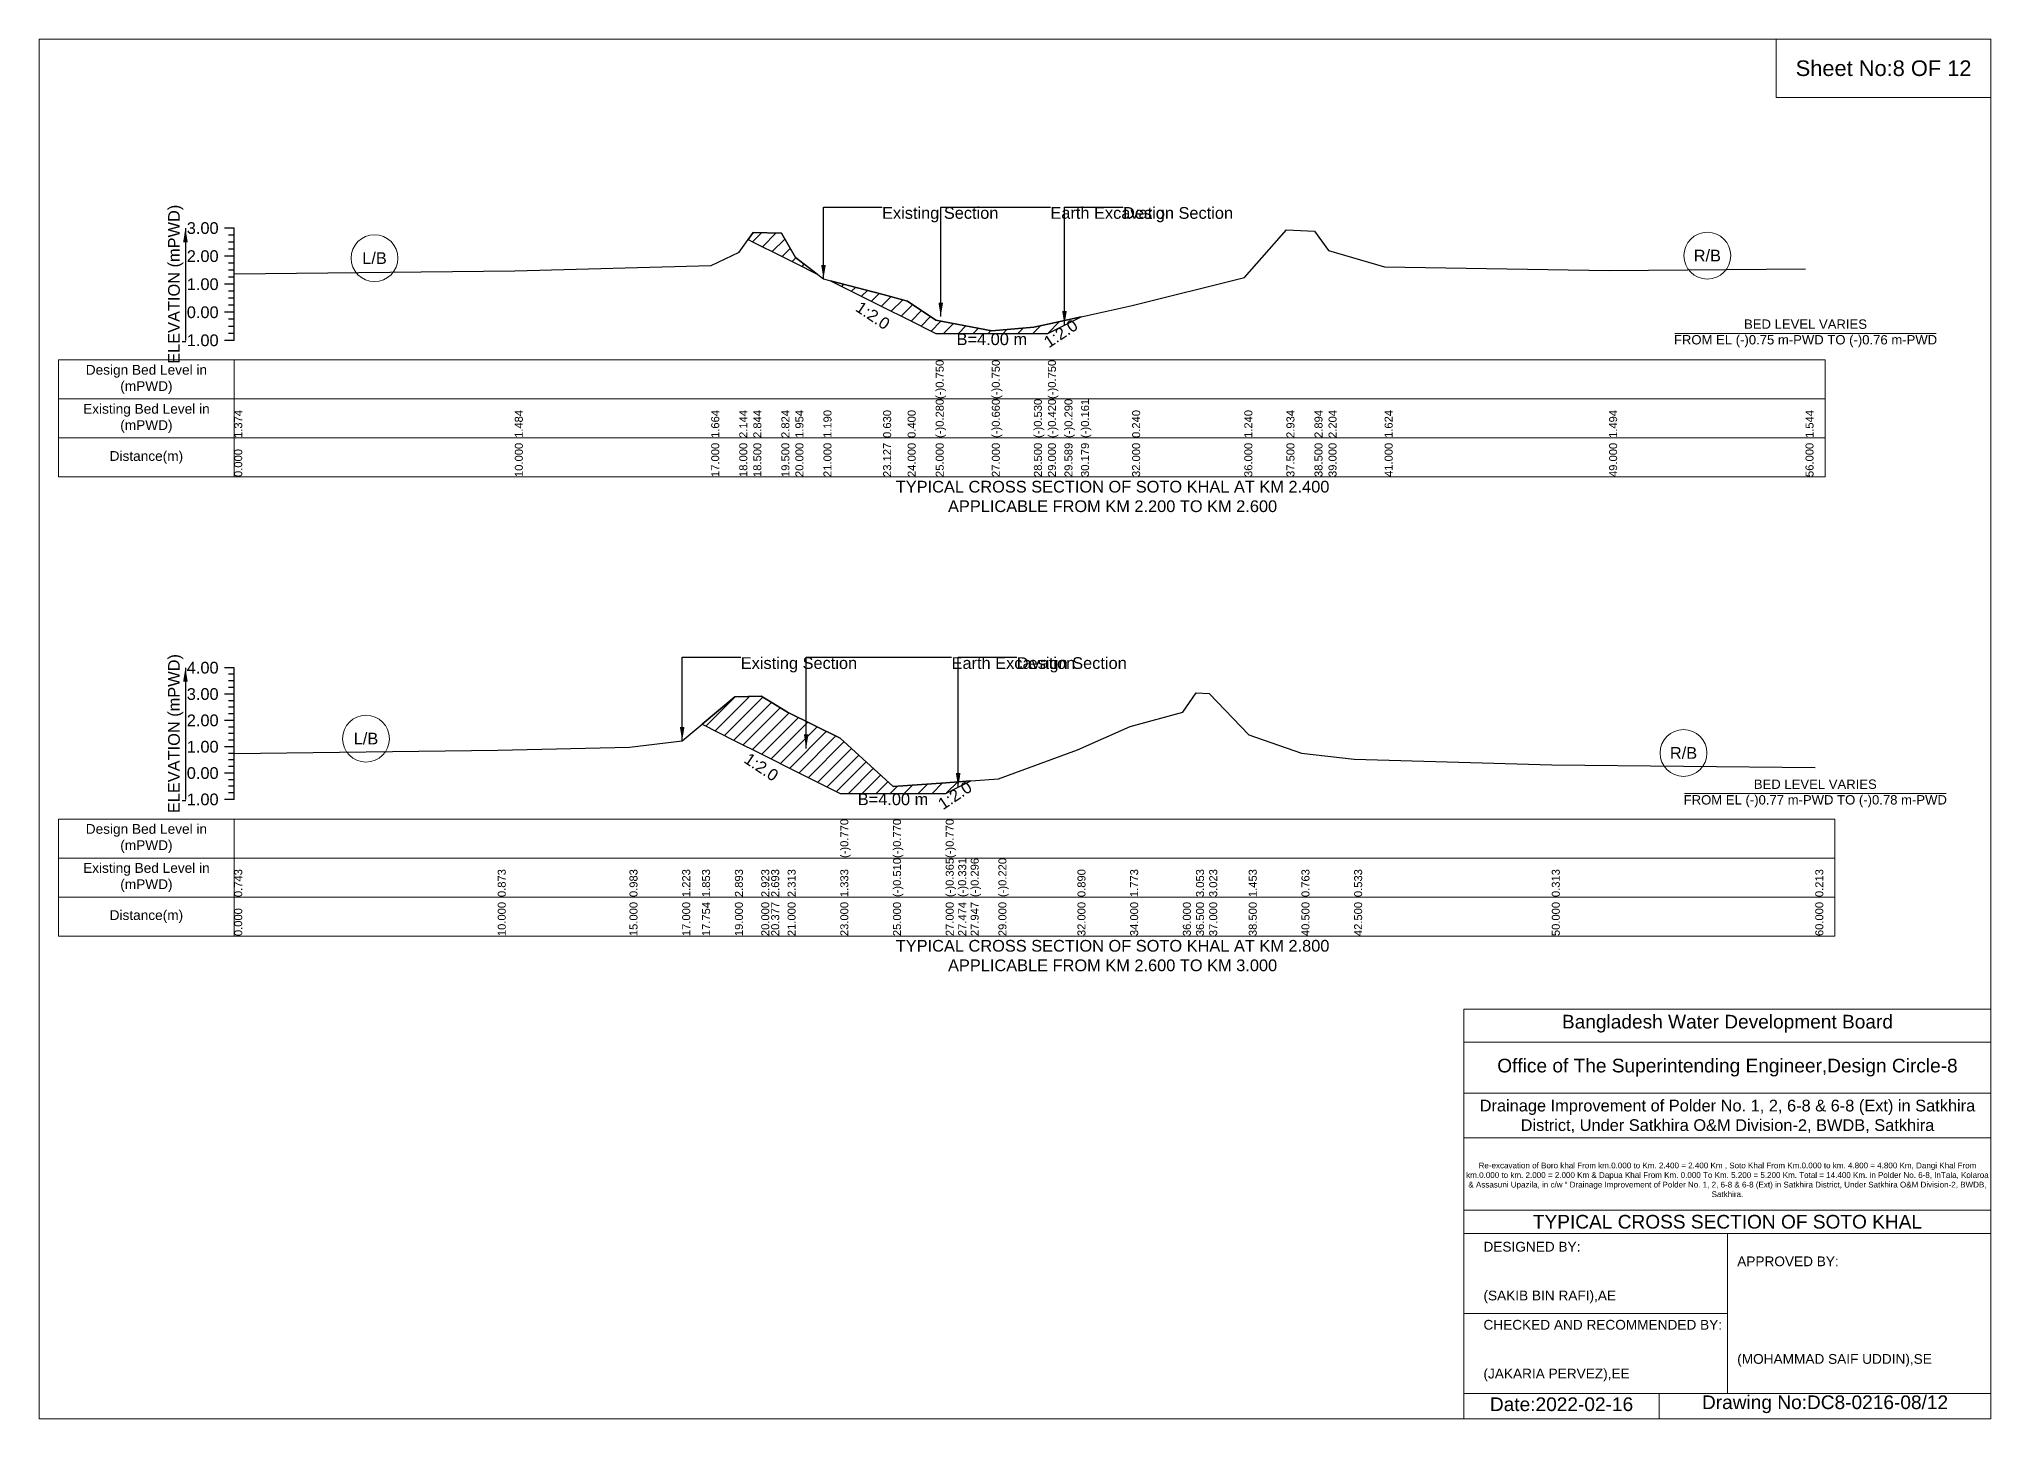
# Model space of a CAD drawing. Header units: inches. Extents: x 91000 to 538000, y -5656 to 0.
# Drawn here: x 170000 to 178000, y -5656 to 0 of the extents above; entities that cross this region are included whole.
import ezdxf

# ---------------------------------------------------------------- set-up
doc = ezdxf.new("R2010")
doc.units = ezdxf.units.IN
doc.header["$LTSCALE"] = 7
doc.header["$MEASUREMENT"] = 0
for name, color, linetype, lineweight in [('Cross section Data Border', 7, 'Continuous', 9), ('Cross Section Labels', 7, 'Continuous', 9), ('Existing_Bed_Level for Xsection', 7, 'Continuous', 25)]:
    doc.layers.add(name, color=color, linetype=linetype, lineweight=lineweight)
doc.styles.get("Standard").update_dxf_attribs({"font": 'arial.ttf'})
doc.dimstyles.get("Standard").update_dxf_attribs({"dimtxt": 45, "dimasz": 60, "dimexe": 0.18, "dimexo": 0.0625, "dimgap": 0.09, "dimtad": 0, "dimtih": 1, "dimtoh": 1, "dimdec": 4, "dimzin": 0, "dimdsep": 46, "dimtxsty": 'Standard', "dimcen": 0.09, "dimadec": 0, "dimazin": 0, "dimtfac": 1, "dimtdec": 4, "dimtofl": 0, "dimtmove": 0, "dimatfit": 3, "dimfxl": 1, "dimtolj": 1, "dimtzin": 0, "dimarcsym": 0})

msp = doc.modelspace()

# ---------------------------------------------------------------- hatches: boundary and pattern name
at = {"layer": 'Existing_Bed_Level for Xsection'}
h = msp.add_hatch(dxfattribs=at)
h.set_pattern_fill('ANSI31', color=256, scale=345, style=0)
h.paths.add_polyline_path([(172906.67895, -822.18947), (172927.5, -832.6), (173042.5, -890.1), (173100, -918.85), (173188.86364, -963.28182), (173100, -895.39), (173042.5, -795.34), (172927.5, -793.04)])
h = msp.add_hatch(dxfattribs=at)
h.set_pattern_fill('ANSI31', color=256, scale=345, style=0)
h.paths.add_polyline_path([(173244.15493, -990.92746), (173459.57746, -1098.63873), (173560, -1148.85), (173675, -1206.35), (173905, -1206.35), (174077.5, -1206.35), (174135, -1206.35), (174202.76786, -1172.46607), (174270.53571, -1138.58214), (174202.76786, -1153.49107), (174135, -1168.4), (174077.5, -1181.05), (173905, -1196), (173675, -1152.3), (173560, -1074.1), (173459.57746, -1047.6554)])
h = msp.add_hatch(dxfattribs=at)
h.set_pattern_fill('ANSI31', color=256, scale=324, style=0)
h.paths.add_polyline_path([(172717.46517, -2808.81258), (172852, -2876.08), (172960, -2930.08), (173000.73258, -2950.44629), (173068, -2984.08), (173284, -3092.08), (173500, -3092.08), (173716, -3092.08), (173767.15789, -3066.50105), (173818.31579, -3040.92211), (173767.15789, -3044.63105), (173716, -3048.34), (173500, -3064), (173284, -2864.956), (173068, -2759.116), (173000.73258, -2718.08288), (172960, -2693.236), (172852, -2696.476)])

# ---------------------------------------------------------------- linework, layer by layer
at = {"layer": 'Cross section Data Border'}
for points in [[(170080, -1315.1), (177320, -1315.1), (177320, -1795.1), (170080, -1795.1)], [(170080, -3196.92), (177360, -3196.92), (177360, -3676.92), (170080, -3676.92)]]:
    msp.add_lwpolyline(points, close=True, dxfattribs=at)
for points in [[(170800, -1315.1), (170800, -1795.1)], [(170080, -1475.1), (177320, -1475.1)], [(170080, -1635.1), (177320, -1635.1)], [(170800, -3196.92), (170800, -3676.92)], [(170080, -3356.92), (177360, -3356.92)], [(170080, -3516.92), (177360, -3516.92)]]:
    msp.add_lwpolyline(points, dxfattribs=at)
at = {"layer": 'Cross Section Labels'}
for points in [[(170000, 0), (178000, 0), (178000, -5656), (170000, -5656)], [(177120, 0), (178000, 0), (178000, -240), (177120, -240)]]:
    msp.add_lwpolyline(points, close=True, dxfattribs=at)
for points in [[(176704.19427, -1206.35), (177775.80573, -1206.35)], [(176744.19427, -3092.08), (177815.80573, -3092.08)], [(175840, -5656), (175840, -3976), (178000, -3976)], [(175840, -4112), (178000, -4112)], [(175840, -4320), (178000, -4320)], [(175840, -4504), (178000, -4504)], [(175840, -4800), (178000, -4800)], [(175840, -4896), (178000, -4896)], [(176920, -4896), (176920, -5552)], [(175840, -5224), (176920, -5224)], [(175840, -5552), (178000, -5552)], [(176640, -5552), (176640, -5656)]]:
    msp.add_lwpolyline(points, dxfattribs=at)
for centre in [(176837.5, -887.915), (171375, -898.265), (171340, -2867.656), (176740, -2926.516)]:
    msp.add_circle(centre, 96, dxfattribs=at)
at = {"layer": 'Existing_Bed_Level for Xsection'}
for points in [[(170800, -775.1), (170760, -775.1)], [(170800, -1235.1), (170800, -1120.1), (170800, -1005.1), (170800, -890.1), (170800, -775.1)], [(170800, -962.09), (171950, -949.44), (172755, -928.74), (172870, -873.54), (172927.5, -793.04), (173042.5, -795.34), (173100, -895.39), (173215, -983.25), (173244.15493, -990.92746), (173459.57746, -1047.6554), (173560, -1074.1), (173675, -1152.3), (173675, -1152.3), (173905, -1196), (173905, -1196), (174077.5, -1181.05), (174135, -1168.4), (174135, -1168.4), (174202.76786, -1153.49107), (174270.53571, -1138.58214), (174480, -1092.5), (174940, -977.5), (175112.5, -782.69), (175227.5, -787.29), (175285, -866.64), (175515, -933.34), (176435, -948.29), (177240, -942.54)], [(170800, -803.85), (170776, -803.85)], [(170800, -832.6), (170776, -832.6)], [(170800, -861.35), (170776, -861.35)], [(170800, -890.1), (170760, -890.1)], [(170800, -918.85), (170776, -918.85)], [(170800, -947.6), (170776, -947.6)], [(170800, -1005.1), (170760, -1005.1)], [(170800, -976.35), (170776, -976.35)], [(170800, -1033.85), (170776, -1033.85)], [(170800, -1062.6), (170776, -1062.6)], [(170800, -1091.35), (170776, -1091.35)], [(170800, -1120.1), (170760, -1120.1)], [(170800, -1148.85), (170776, -1148.85)], [(170800, -1177.6), (170776, -1177.6)], [(170800, -1235.1), (170760, -1235.1)], [(170800, -1206.35), (170776, -1206.35)], [(170800, -2576.92), (170760, -2576.92)], [(170800, -2603.92), (170776, -2603.92)], [(170800, -2630.92), (170776, -2630.92)], [(170800, -3116.92), (170800, -3008.92), (170800, -2900.92), (170800, -2792.92), (170800, -2684.92), (170800, -2576.92)], [(170800, -2684.92), (170760, -2684.92)], [(170800, -2657.92), (170776, -2657.92)], [(170800, -2711.92), (170776, -2711.92)], [(170800, -2928.676), (171880, -2914.636), (172420, -2902.756), (172636, -2876.836), (172717.46517, -2808.81258), (172852, -2696.476), (172960, -2693.236), (173000.73258, -2718.08288), (173068, -2759.116), (173284, -2864.956), (173284, -2864.956), (173500, -3064), (173500, -3064), (173716, -3048.34), (173716, -3048.34), (173767.15789, -3044.63105), (173818.31579, -3040.92211), (173932, -3032.68), (174256, -2912.8), (174472, -2817.436), (174688, -2759.116), (174742, -2679.196), (174796, -2682.436), (174958, -2851.996), (175174, -2926.516), (175390, -2951.356), (176200, -2975.116), (177280, -2985.916)], [(170800, -2792.92), (170760, -2792.92)], [(170800, -2738.92), (170776, -2738.92)], [(170800, -2765.92), (170776, -2765.92)], [(170800, -2819.92), (170776, -2819.92)], [(170800, -2846.92), (170776, -2846.92)], [(170800, -2873.92), (170776, -2873.92)], [(170800, -2900.92), (170760, -2900.92)], [(170800, -2927.92), (170776, -2927.92)], [(170800, -2954.92), (170776, -2954.92)], [(170800, -3008.92), (170760, -3008.92)], [(170800, -2981.92), (170776, -2981.92)], [(170800, -3035.92), (170776, -3035.92)], [(170800, -3116.92), (170760, -3116.92)], [(170800, -3062.92), (170776, -3062.92)], [(170800, -3089.92), (170776, -3089.92)]]:
    msp.add_lwpolyline(points, dxfattribs=at)
for points in [[(172906.67895, -822.18947), (172927.5, -832.6), (173042.5, -890.1), (173100, -918.85), (173188.86364, -963.28182), (173100, -895.39), (173042.5, -795.34), (172927.5, -793.04)], [(173244.15493, -990.92746), (173244.15493, -990.92746), (173459.57746, -1098.63873), (173560, -1148.85), (173675, -1206.35), (173675, -1206.35), (173905, -1206.35), (173905, -1206.35), (174077.5, -1206.35), (174135, -1206.35), (174135, -1206.35), (174202.76786, -1172.46607), (174270.53571, -1138.58214), (174270.53571, -1138.58214), (174270.53571, -1138.58214), (174202.76786, -1153.49107), (174135, -1168.4), (174135, -1168.4), (174077.5, -1181.05), (173905, -1196), (173905, -1196), (173675, -1152.3), (173675, -1152.3), (173560, -1074.1), (173459.57746, -1047.6554), (173244.15493, -990.92746)], [(172717.46517, -2808.81258), (172852, -2876.08), (172960, -2930.08), (173000.73258, -2950.44629), (173068, -2984.08), (173284, -3092.08), (173284, -3092.08), (173500, -3092.08), (173500, -3092.08), (173716, -3092.08), (173716, -3092.08), (173767.15789, -3066.50105), (173818.31579, -3040.92211), (173818.31579, -3040.92211), (173818.31579, -3040.92211), (173767.15789, -3044.63105), (173716, -3048.34), (173716, -3048.34), (173500, -3064), (173500, -3064), (173284, -2864.956), (173284, -2864.956), (173068, -2759.116), (173000.73258, -2718.08288), (172960, -2693.236), (172852, -2696.476)]]:
    msp.add_lwpolyline(points, close=True, dxfattribs=at)

# ---------------------------------------------------------------- texts
at = {"layer": 'Cross section Data Border', "char_height": 40, "width": 640, "attachment_point": 5}
for s, insert in [('Design Bed Level in (mPWD)', (170440, -1395.1)), ('Existing Bed Level in (mPWD)', (170440, -1555.1)), ('Distance(m)', (170440, -1715.1)), ('Design Bed Level in (mPWD)', (170440, -3276.92)), ('Existing Bed Level in (mPWD)', (170440, -3436.92)), ('Distance(m)', (170440, -3596.92))]:
    msp.add_mtext(s, dxfattribs=dict(at, insert=insert))
at = {"layer": 'Cross Section Labels'}
for s, insert, char_height, attachment_point in [('Sheet No:8 OF 12', (177560, -120), 64, 5), ('Existing Section', (173455, -688.85), 48, 1), ('Earth Excavation', (174145, -688.85), 48, 1), ('Design Section', (174442.76786, -688.85), 48, 1), ('L/B', (171375, -898.265), 48, 5), ('R/B', (176837.5, -887.915), 48, 5), ('BED LEVEL VARIES ^JFROM EL (-)0.75 m-PWD TO (-)0.76 m-PWD', (177240, -1206.35), 38.4, 5), ('B=4.00 m', (173905, -1206.35), 48, 2), ('TYPICAL CROSS SECTION OF SOTO KHAL AT KM 2.400^JAPPLICABLE FROM KM 2.200 TO KM 2.600', (174400, -1875.1), 48, 5), ('Existing Section', (172876, -2533.72), 48, 1), ('Earth Excavation', (173740, -2533.72), 48, 1), ('Design Section', (174007.15789, -2533.72), 48, 1), ('L/B', (171340, -2867.656), 48, 5), ('R/B', (176740, -2926.516), 48, 5), ('BED LEVEL VARIES ^JFROM EL (-)0.77 m-PWD TO (-)0.78 m-PWD', (177280, -3092.08), 38.4, 5), ('B=4.00 m', (173500, -3092.08), 48, 2), ('TYPICAL CROSS SECTION OF SOTO KHAL AT KM 2.800^JAPPLICABLE FROM KM 2.600 TO KM 3.000', (174400, -3756.92), 48, 5), ('Bangladesh Water Development Board', (176920, -4036), 56, 5), ('Office of The Superintending Engineer,Design Circle-8', (176920, -4216), 56, 5)]:
    msp.add_mtext(s, dxfattribs=dict(at, insert=insert, char_height=char_height, attachment_point=attachment_point))
at = {"layer": 'Cross Section Labels', "char_height": 48, "attachment_point": 2}
for insert, rotation in [((173430.82746, -1113.01373), 326.309932474), ((174174.01786, -1186.84107), 33.690067526), ((172973.73258, -2963.94629), 326.309932474), ((173740.15789, -3080.00105), 33.690067526)]:
    msp.add_mtext('1:2.0', dxfattribs=dict(at, insert=insert, rotation=rotation))
at = {"layer": 'Cross Section Labels'}
for s, insert, char_height, width, attachment_point in [('Drainage Improvement of Polder No. 1, 2, 6-8 & 6-8 (Ext) in Satkhira District, Under Satkhira O&M Division-2, BWDB, Satkhira', (176920, -4416), 48, 2240, 5), ('Re-excavation of Boro khal From km.0.000 to Km. 2.400 = 2.400 Km , Soto Khal From Km.0.000 to km. 4.800 = 4.800 Km, Dangi Khal From km.0.000 to km. 2.000 = 2.000 Km & Dapua Khal From Km. 0.000 To Km. 5.200 = 5.200 Km. Total = 14.400 Km. in Polder No. 6-8, InTala, Kolaroa & Assasuni Upazila, in c/w “ Drainage Improvement of Polder No. 1, 2, 6-8 & 6-8 (Ext) in Satkhira District, Under Satkhira O&M Division-2, BWDB, Satkhira.', (176920, -4676), 23.56497918, 2160, 5), ('TYPICAL CROSS SECTION OF SOTO KHAL', (176920, -4848), 56, 2240, 5), ('DESIGNED BY:^J^J^J(SAKIB BIN RAFI),AE', (175920, -5056), 40, 1120, 4), ('APPROVED BY:^J^J^J^J^J^J(MOHAMMAD SAIF UDDIN),SE', (176960, -5216), 40, 1120, 4), ('CHECKED AND RECOMMENDED BY:^J^J^J(JAKARIA PERVEZ),EE', (175920, -5376), 40, 1120, 4), ('Date:2022-02-16', (176240, -5596), 56, 1120, 5), ('Drawing No:DC8-0216-08/12', (177320, -5596), 56, 1760, 5)]:
    msp.add_mtext(s, dxfattribs=dict(at, insert=insert, char_height=char_height, width=width, attachment_point=attachment_point))
at = {"layer": 'Existing_Bed_Level for Xsection', "rotation": 90}
for s, insert, char_height, attachment_point in [('ELEVATION (mPWD)', (170560, -1005.1), 48, 5), ('(-)0.750', (173675, -1475.1), 32.8, 1), ('(-)0.750', (173905, -1475.1), 32.8, 1), ('(-)0.750', (174135, -1475.1), 32.8, 1), ('(-)0.280', (173675, -1635.1), 32.8, 1), ('(-)0.660', (173905, -1635.1), 32.8, 1), ('(-)0.530', (174077.5, -1635.1), 32.8, 1), ('(-)0.420', (174135, -1635.1), 32.8, 1), ('(-)0.290', (174202.76786, -1635.1), 32.8, 1), ('(-)0.161', (174270.53571, -1635.1), 32.8, 1), ('1.374', (170800, -1635.1), 32.8, 1), ('1.484', (171950, -1635.1), 32.8, 1), ('1.664', (172755, -1635.1), 32.8, 1), ('2.144', (172870, -1635.1), 32.8, 1), ('2.844', (172927.5, -1635.1), 32.8, 1), ('2.824', (173042.5, -1635.1), 32.8, 1), ('1.954', (173100, -1635.1), 32.8, 1), ('1.190', (173215, -1635.1), 32.8, 1), ('0.630', (173459.57746, -1635.1), 32.8, 1), ('0.400', (173560, -1635.1), 32.8, 1), ('0.240', (174480, -1635.1), 32.8, 1), ('1.240', (174940, -1635.1), 32.8, 1), ('2.934', (175112.5, -1635.1), 32.8, 1), ('2.894', (175227.5, -1635.1), 32.8, 1), ('2.204', (175285, -1635.1), 32.8, 1), ('1.624', (175515, -1635.1), 32.8, 1), ('1.494', (176435, -1635.1), 32.8, 1), ('1.544', (177240, -1635.1), 32.8, 1), ('10.000', (171950, -1795.1), 32.8, 1), ('17.000', (172755, -1795.1), 32.8, 1), ('18.000', (172870, -1795.1), 32.8, 1), ('18.500', (172927.5, -1795.1), 32.8, 1), ('19.500', (173042.5, -1795.1), 32.8, 1), ('20.000', (173100, -1795.1), 32.8, 1), ('21.000', (173215, -1795.1), 32.8, 1), ('23.127', (173459.57746, -1795.1), 32.8, 1), ('24.000', (173560, -1795.1), 32.8, 1), ('25.000', (173675, -1795.1), 32.8, 1), ('27.000', (173905, -1795.1), 32.8, 1), ('28.500', (174077.5, -1795.1), 32.8, 1), ('29.000', (174135, -1795.1), 32.8, 1), ('29.589', (174202.76786, -1795.1), 32.8, 1), ('30.179', (174270.53571, -1795.1), 32.8, 1), ('32.000', (174480, -1795.1), 32.8, 1), ('36.000', (174940, -1795.1), 32.8, 1), ('37.500', (175112.5, -1795.1), 32.8, 1), ('38.500', (175227.5, -1795.1), 32.8, 1), ('39.000', (175285, -1795.1), 32.8, 1), ('41.000', (175515, -1795.1), 32.8, 1), ('49.000', (176435, -1795.1), 32.8, 1), ('56.000', (177240, -1795.1), 32.8, 1), ('0.000', (170800, -1795.1), 32.8, 1), ('ELEVATION (mPWD)', (170560, -2846.92), 48, 5), ('(-)0.770', (173284, -3356.92), 32.8, 1), ('(-)0.770', (173500, -3356.92), 32.8, 1), ('(-)0.770', (173716, -3356.92), 32.8, 1), ('(-)0.510', (173500, -3516.92), 32.8, 1), ('(-)0.365', (173716, -3516.92), 32.8, 1), ('(-)0.331', (173767.15789, -3516.92), 32.8, 1), ('(-)0.296', (173818.31579, -3516.92), 32.8, 1), ('(-)0.220', (173932, -3516.92), 32.8, 1), ('0.743', (170800, -3516.92), 32.8, 1), ('0.873', (171880, -3516.92), 32.8, 1), ('0.983', (172420, -3516.92), 32.8, 1), ('1.223', (172636, -3516.92), 32.8, 1), ('1.853', (172717.46517, -3516.92), 32.8, 1), ('2.893', (172852, -3516.92), 32.8, 1), ('2.923', (172960, -3516.92), 32.8, 1), ('2.693', (173000.73258, -3516.92), 32.8, 1), ('2.313', (173068, -3516.92), 32.8, 1), ('1.333', (173284, -3516.92), 32.8, 1), ('0.890', (174256, -3516.92), 32.8, 1), ('1.773', (174472, -3516.92), 32.8, 1), ('3.053', (174742, -3516.92), 32.8, 1), ('3.023', (174796, -3516.92), 32.8, 1), ('1.453', (174958, -3516.92), 32.8, 1), ('0.763', (175174, -3516.92), 32.8, 1), ('0.533', (175390, -3516.92), 32.8, 1), ('0.313', (176200, -3516.92), 32.8, 1), ('0.213', (177280, -3516.92), 32.8, 1), ('0.000', (170800, -3676.92), 32.8, 1), ('10.000', (171880, -3676.92), 32.8, 1), ('15.000', (172420, -3676.92), 32.8, 1), ('17.000', (172636, -3676.92), 32.8, 1), ('17.754', (172717.46517, -3676.92), 32.8, 1), ('19.000', (172852, -3676.92), 32.8, 1), ('20.000', (172960, -3676.92), 32.8, 1), ('20.377', (173000.73258, -3676.92), 32.8, 1), ('21.000', (173068, -3676.92), 32.8, 1), ('23.000', (173284, -3676.92), 32.8, 1), ('25.000', (173500, -3676.92), 32.8, 1), ('27.000', (173716, -3676.92), 32.8, 1), ('27.474', (173767.15789, -3676.92), 32.8, 1), ('27.947', (173818.31579, -3676.92), 32.8, 1), ('29.000', (173932, -3676.92), 32.8, 1), ('32.000', (174256, -3676.92), 32.8, 1), ('34.000', (174472, -3676.92), 32.8, 1), ('36.000', (174688, -3676.92), 32.8, 1), ('36.500', (174742, -3676.92), 32.8, 1), ('37.000', (174796, -3676.92), 32.8, 1), ('38.500', (174958, -3676.92), 32.8, 1), ('40.500', (175174, -3676.92), 32.8, 1), ('42.500', (175390, -3676.92), 32.8, 1), ('50.000', (176200, -3676.92), 32.8, 1), ('60.000', (177280, -3676.92), 32.8, 1)]:
    msp.add_mtext(s, dxfattribs=dict(at, insert=insert, char_height=char_height, attachment_point=attachment_point))
at = {"layer": 'Existing_Bed_Level for Xsection', "char_height": 48, "attachment_point": 6}
for s, insert in [('3.00', (170736, -775.1)), ('2.00', (170736, -890.1)), ('1.00', (170736, -1005.1)), ('0.00', (170736, -1120.1)), ('-1.00', (170736, -1235.1)), ('4.00', (170736, -2576.92)), ('3.00', (170736, -2684.92)), ('2.00', (170736, -2792.92)), ('1.00', (170736, -2900.92)), ('0.00', (170736, -3008.92)), ('-1.00', (170736, -3116.92))]:
    msp.add_mtext(s, dxfattribs=dict(at, insert=insert))

# ---------------------------------------------------------------- leaders
at = {"layer": 'Cross Section Labels', "annotation_type": 0, "has_hookline": 1, "hookline_direction": 0}
for points, text_width in [([(173215, -983.25), (173215, -688.85), (173454.91, -688.85)], 467.16508), ([(173695.72684, -1137.53064), (173695.72684, -688.85), (174144.91, -688.85)], 496.99318), ([(174202.76786, -1172.46607), (174202.76786, -688.85), (174442.67786, -688.85)], 441.23329), ([(172636, -2876.836), (172636, -2533.72), (172875.91, -2533.72)], 467.16508), ([(173144.19817, -2907.60795), (173144.19817, -2533.72), (173739.91, -2533.72)], 496.99318), ([(173767.15789, -3066.50105), (173767.15789, -2533.72), (174007.06789, -2533.72)], 441.23329)]:
    msp.add_leader(points, dimstyle='Standard', override={"dimasz": 57.6}, dxfattribs=dict(at, text_width=text_width))
at = {"layer": 'Existing_Bed_Level for Xsection'}
for points in [[(170600, -775.1), (170600, -1235.1)], [(170600, -2576.92), (170600, -3116.92)]]:
    msp.add_leader(points, dimstyle='Standard', override={"dimasz": 57.6}, dxfattribs=at)

doc.saveas('drawing.dxf')
